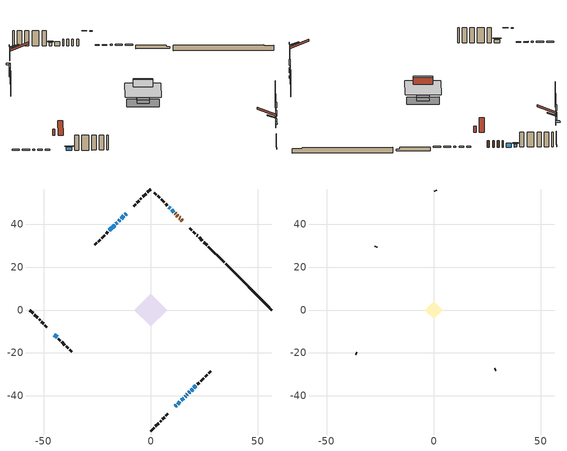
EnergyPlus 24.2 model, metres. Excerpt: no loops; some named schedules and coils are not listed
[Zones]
conditioned space
 floor adiabatic (Floor2 construction): -2.59,0 0,2.59 2.59,0 0,-2.59 z0.78
 floor adiabatic (AdiabaticFloorConstruction): -7.63,0 0,7.63 7.63,0 0,-7.63 z3.22
 floor foundation (Slab1 construction): -5.39,1.51 -1.51,5.39 5.39,-1.51 1.51,-5.39 z-1.01
 floor foundation (Slab2 construction): -2.59,0 0,2.59 2.59,0 0,-2.59 z-0.3
 wall outside (RimJoist1 construction): 0,-56.5 1.54,-54.96 / -56.5,0 -54.96,-1.54 / 0,56.5 -1.54,54.96 / 26.3,30.19 24.77,31.73 z0.78:1.08
 wall outside (RimJoist2 construction): 2.19,-54.3 3.73,-52.77 / -54.3,-2.19 -52.77,-3.73 / -2.19,54.3 -3.73,52.77 / 24.11,32.39 22.57,33.92 z0.78:1.08
 wall outside (RimJoist3 construction): 4.39,-52.11 4.82,-51.68 / -52.11,-4.39 -51.68,-4.82 / -4.39,52.11 -4.82,51.68 / 21.91,34.58 21.48,35.02 z0.78:1.08
 wall outside (RimJoist4 construction): 5.48,-51.02 6.43,-50.07 / -51.02,-5.48 -50.07,-6.43 / -5.48,51.02 -6.43,50.07 / 20.82,35.67 19.87,36.62 z0.78:1.08
 wall outside (RimJoist5 construction): 7.09,-49.41 7.98,-48.51 / -49.41,-7.09 -48.51,-7.98 / -7.09,49.41 -7.98,48.51 / 19.22,37.28 18.32,38.18 z0.78:1.08
 wall outside (AdiabaticWallConstruction 1): 14.76,41.73 14.33,42.16 / 13.68,42.82 13.33,43.16 / 12.68,43.82 12.25,44.25 / 11.59,44.91 11.4,45.1 z0.78:2.81
 wall outside (AdiabaticWallConstruction): -11.54,44.96 -11.93,44.56 / 11.54,-44.96 11.93,-44.56 z0.78:1.7; 10.74,45.76 9.72,46.78 / 16.04,-40.46 16.26,-40.24 / 16.91,-39.58 17.13,-39.37 / 17.79,-38.71 18.22,-38.28 / 20.16,-36.34 21.1,-35.4 z0.78:2; -12.59,43.91 -13.78,42.72 z0.78:1.92; -44.96,-11.54 -43.77,-12.72 / -14.43,42.07 -15.03,41.47 / 9.06,47.43 8.47,48.03 z0.78:1.67; 12.59,-43.91 13.65,-42.85 z0.78:1.87; 14.31,-42.19 15.39,-41.11 / 18.87,-37.62 19.5,-36.99 z0.78:2.13; -15.68,40.82 -16.26,40.24 z0.78:1.6; -16.91,39.58 -19.32,37.18 z0.78:2.15
 wall outside (Wall1 construction): 21.75,-34.74 22.62,-33.88 / -43.12,-13.38 -42.25,-14.24 / -19.98,36.52 -20.84,35.66 / 7.81,48.68 6.95,49.55 z0.78:5.66
 wall outside (Wall2 construction): 23.27,-33.22 24.74,-31.75 / -41.59,-14.9 -40.13,-16.37 / -21.5,35 -22.97,33.53 / 6.29,50.2 4.82,51.67 z0.78:5.66
 wall outside (Wall3 construction): 25.4,-31.1 26.31,-30.19 / -39.47,-17.03 -38.56,-17.94 / -23.62,32.87 -24.53,31.97 / 4.17,52.33 3.26,53.24 z0.78:5.66
 wall outside (Wall4 construction): 26.97,-29.53 27.91,-28.59 / -37.9,-18.59 -36.96,-19.53 / -25.19,31.31 -26.13,30.37 / 2.6,53.9 1.66,54.84 z0.78:5.66
 wall foundation (FoundationWall1 construction): 34.94,21.55,-1.01 34.94,21.55,0.78 54.34,2.16,0.78 54.34,2.16,0.54 56.5,0,0.54 56.5,0,-1.01
 wall foundation (FoundationWall2 construction): 26.96,29.54,-0.3 26.96,29.54,0.77 33.55,22.94,0.77 33.55,22.94,0.23 34.29,22.21,0.23 34.29,22.21,-0.3
 window (WindowConstruction 12): -11.54,44.96 -11.93,44.56 z0.78:1.69
 window (WindowConstruction 5): 10.74,45.76 9.72,46.78 z0.78:2
 window (WindowConstruction 6): -12.59,43.91 -13.78,42.72 z0.78:1.92
 window (WindowConstruction 13): 11.54,-44.96 11.93,-44.56 z0.78:1.69
 window (WindowConstruction 7): -44.96,-11.54 -43.77,-12.72 z0.78:1.67
 window (WindowConstruction 8): -14.43,42.06 -15.02,41.47 z0.78:1.67
 window (WindowConstruction 9): 12.59,-43.91 13.65,-42.85 z0.78:1.87
 window (WindowConstruction 10): 9.06,47.43 8.47,48.03 z0.78:1.67
 window (WindowConstruction): 14.31,-42.19 15.38,-41.11 z0.78:2.13
 window (WindowConstruction 11): -15.68,40.81 -16.26,40.24 z0.78:1.59
 window (WindowConstruction 14): 16.04,-40.45 16.26,-40.24 z0.78:2
 window (WindowConstruction 15): 16.91,-39.58 17.13,-39.37 z0.78:2
 window (WindowConstruction 1): 17.79,-38.71 18.22,-38.28 z0.78:2
 window (WindowConstruction 2): 18.87,-37.62 19.5,-36.99 z0.78:2.13
 window (WindowConstruction 3): -16.91,39.58 -19.32,37.18 z0.78:2.15
 window (WindowConstruction 4): 20.16,-36.34 21.1,-35.4 z0.78:2
 door (Door): 14.76,41.73 14.33,42.16 z0.78:2.81
 door (Door 1): 13.68,42.82 13.33,43.16 z0.78:2.81
 door (Door 2): 12.68,43.82 12.25,44.25 z0.78:2.81
 door (Door 3): 11.59,44.91 11.4,45.1 z0.78:2.81
 ceiling adiabatic (AdiabaticFloorConstruction): 0,-7.63 7.63,0 0,7.63 -7.63,0 z3.22
 roof outside (Roof1 construction): 0,4.2 -4.2,0 0,-4.2 4.2,0 z5.66
 roof outside (Roof2 construction): 9.14,-47.36,5.66 7.25,-45.48,6.54 6.76,-45.97,6.54 8.64,-47.86,5.66; -47.36,-9.14,5.66 -45.48,-7.25,6.54 -45.97,-6.76,6.54 -47.86,-8.64,5.66; -9.14,47.36,5.66 -7.25,45.48,6.54 -6.76,45.97,6.54 -8.64,47.86,5.66; 17.17,39.33,5.66 15.28,37.45,6.54 15.78,36.95,6.54 17.66,38.83,5.66
attic - vented
 floor to conditioned space (Floor1 construction Reversed): -4.18,0 0,4.18 4.18,0 0,-4.18 z5.66
 wall outside (Wall5 construction): 28.56,-27.93 28.91,-27.59 / -36.3,-20.19 -35.96,-20.54 / -26.79,29.71 -27.13,29.36 / 1,55.49 0.66,55.84 z0.78:5.66
 roof outside (Roof3 construction): 10.88,-45.61,5.66 6.86,-41.59,8.03 5.77,-42.68,8.03 9.79,-46.7,5.66; -45.61,-10.88,5.66 -41.59,-6.86,8.03 -42.68,-5.77,8.03 -46.7,-9.79,5.66; -10.88,45.61,5.66 -6.86,41.59,8.03 -5.77,42.68,8.03 -9.79,46.7,5.66; 15.42,41.08,5.66 11.4,37.06,8.03 12.49,35.97,8.03 16.51,39.99,5.66
shading: -12.14,44.35 -11.33,45.17 -12.19,46.03 -13.01,45.21 z1.99; -13.99,42.51 -12.38,44.12 -12.59,44.33 -14.2,42.72 z2.22; 12.36,-44.13 11.11,-45.39 11.32,-45.6 12.58,-44.34 z2.3; -43.45,-13.05 -45.28,-11.21 -45.49,-11.42 -43.66,-13.26 z2.13; -15.35,41.15 -14.11,42.39 -14.32,42.6 -15.56,41.36 z2.13; 13.98,-42.52 12.26,-44.23 12.48,-44.44 14.19,-42.73 z2.33; 8.14,48.35 9.39,47.11 9.6,47.32 8.36,48.56 z2.13; 16.46,-40.04 13.23,-43.26 13.44,-43.48 16.67,-40.25 z3.65; -16.58,39.91 -15.36,41.14 -15.57,41.35 -16.79,40.12 z2.05; 20.58,-35.92 17.8,-38.7 18.01,-38.91 20.79,-36.13 z3.65; -19.64,36.85 -16.59,39.91 -16.8,40.12 -19.86,37.06 z2.61; 21.31,-35.19 19.95,-36.55 20.16,-36.76 21.52,-35.4 z2.3
[Building]
Building 1: Terrain=Suburbs
[Site:Location]
Greenwood AP_NS: Latitude {deg}=44.98; Longitude {deg}=-64.92; Time Zone {hr}=-4; Elevation {m}=28; Keep Site Location Information=Yes
[Site:GroundTemperature:Shallow]
3.62696, 1.72046, 1.56778, 2.47251, 6.10451, 9.71958, 12.8537, 14.839, 15.0077, 13.3929, 10.3388, 6.83459
[Site:WaterMainsTemperature]
Calculation Method=Schedule; Temperature Schedule=mains temperature schedule
[Material] Roughness=Rough; Thermal Absorptance=0.9
Name | Thickness {m} | Conductivity {W/m-K} | Density {kg/m3} | Specific Heat {J/kg-K} | Solar Absorptance | Visible Absorptance
asphalt or fiberglass shingles | 0.00635 | 0.162714 | 1121.4 | 1465.45 | 0.4 | 0.4
ceiling loosefill ins | 0.0846667 | 0.0480833 | 16.02 | 1046.75 | 0.7 | 0.7
ceiling stud and cavity | 0.1397 | 0.110344 | 65.682 | 1177.47 | 0.7 | 0.7
concrete 4.0 in. | 0.1016 | 1.803125 | 2242.8 | 837.4 | 0.7 | 0.7
concrete 8.0 in. | 0.2032 | 1.803125 | 2242.8 | 837.4 | 0.7 | 0.7
door material | 0.04445 | 0.053851 | 512.64 | 1214.23 | 0.7 | 0.7
door material 1 | 0.04445 | 0.188738 | 512.64 | 1214.23 | 0.7 | 0.7
door material 2 | 0.04445 | 0.0451087 | 512.64 | 1214.23 | 0.7 | 0.7
door material 3 | 0.04445 | 0.20624 | 512.64 | 1214.23 | 0.7 | 0.7
exterior vertical ins | 0.00139922 | 0.029427 | 32.04 | 1214.23 | 0.7 | 0.7
floor covering | 0.0127 | 0.0433444 | 54.468 | 1339.84 | 0.6 | 0.6
floor rigid ins; rim joist rigid ins; roof rigid ins; wall rigid ins | 0.051816 | 0.029427 | 32.04 | 1214.23 | 0.7 | 0.7
floor rigid ins 1; wall rigid ins 1 | 0.512978 | 0.029427 | 32.04 | 1214.23 | 0.7 | 0.7
floor stud and cavity | 0.1397 | 0.199895 | 92.3553 | 1139.71 | 0.7 | 0.7
floor stud and cavity 1 | 0.1397 | 1.75129 | 37.0049 | 1207.88 | 0.7 | 0.7
furniture material conditioned space 1 | 0.1524 | 0.115458 | 640.8 | 1214.23 | 0.6 | 0.6
gypsum board | 0.0127 | 0.160291 | 801 | 837.4 | 0.6 | 0.6
gypsum board 1 | 0.0127 | 0.160291 | 801 | 837.4 | 0.7 | 0.7
osb sheathing 0.5 in. | 0.0127 | 0.115458 | 512.64 | 1214.23 | 0.7 | 0.7
osb sheathing 0.75 in. | 0.01905 | 0.115458 | 512.64 | 1214.23 | 0.7 | 0.7
osb sheathing 2.0 in. | 0.0508 | 0.115458 | 512.64 | 1214.23 | 0.7 | 0.7
rim joist rigid ins 1 | 0.103632 | 0.029427 | 32.04 | 1214.23 | 0.7 | 0.7
rim joist stud and cavity | 0.0508 | 0.0934928 | 125.044 | 1163.47 | 0.6 | 0.6
rim joist stud and cavity 1 | 0.0508 | 0.0760051 | 125.044 | 1163.47 | 0.6 | 0.6
rim joist stud and cavity 2 | 0.0508 | 0.0308695 | 125.044 | 1163.47 | 0.6 | 0.6
rim joist stud and cavity 3 | 0.0508 | 0.286837 | 125.044 | 1163.47 | 0.6 | 0.6
rim joist stud and cavity 4 | 0.0508 | 0.289717 | 125.044 | 1163.47 | 0.6 | 0.6
roof stud and cavity | 0.2032 | 0.280821 | 78.34581 | 1123.46 | 0.7 | 0.7
roof stud and cavity 1 | 0.2032 | 0.181223 | 78.34581 | 1123.46 | 0.7 | 0.7
wall stud and cavity | 0.1397 | 0.0738717 | 139.0536 | 1170.24 | 0.7 | 0.7
wall stud and cavity 1 | 0.1397 | 0.0742868 | 139.0536 | 1170.24 | 0.7 | 0.7
wall stud and cavity 2 | 0.1397 | 0.49901 | 139.0536 | 1170.24 | 0.7 | 0.7
wall stud and cavity 3 | 0.1397 | 0.346467 | 139.0536 | 1170.24 | 0.7 | 0.7
wall stud and cavity 4 | 0.0889 | 6.1454 | 50.32683 | 1063.81 | 0.6 | 0.6
wall stud and cavity 5 | 0.0889 | 0.380278 | 52.3479 | 1209.89 | 0.7 | 0.7
wall stud and cavity 6 | 0.0889 | 0.391764 | 83.0341 | 1211.67 | 0.7 | 0.7
wood siding | 0.0254 | 0.102417 | 544.68 | 1172.36 | 0.4 | 0.4
wood siding 1 | 0.00254 | 0.102417 | 544.68 | 1172.36 | 0.4 | 0.4
wood siding 2; wood siding 3; wood siding 4 | 0.0254 | 0.102417 | 544.68 | 1172.36 | 0.7 | 0.7
[WindowMaterial:SimpleGlazingSystem]
Name | U-Factor {W/m2-K} | Solar Heat Gain Coefficient
WindowMaterial | 2.99855 | 0.53
WindowMaterial 1 | 3.03376 | 0.49
WindowMaterial 10 | 3.04227 | 0.45
WindowMaterial 11 | 2.986628 | 0.6
WindowMaterial 12 | 5.0943 | 0.64
WindowMaterial 13 | 5.20275 | 0.65
WindowMaterial 2 | 2.989467 | 0.55
WindowMaterial 3 | 2.90089 | 0.68
WindowMaterial 4 | 3.01388 | 0.51
WindowMaterial 5 | 3.01104 | 0.52
WindowMaterial 6 | 3.00537 | 0.53
WindowMaterial 7 | 5.135751 | 0.58
WindowMaterial 8 | 4.40499 | 0.64
WindowMaterial 9 | 5.2794 | 0.57
[Construction]
AdiabaticFloorConstruction: floor stud and cavity 1, floor rigid ins 1, osb sheathing 0.75 in., floor covering
AdiabaticWallConstruction: wood siding 3, wall rigid ins 1, wall stud and cavity 5, gypsum board
AdiabaticWallConstruction 1: wood siding 4, wall rigid ins 1, wall stud and cavity 5, gypsum board
Door: door material
Door 1: door material 1
Door 2: door material 2
Door 3: door material 3
Floor1 construction Reversed: gypsum board, ceiling stud and cavity, ceiling loosefill ins
Floor2 construction: floor stud and cavity, floor rigid ins, osb sheathing 0.75 in., floor covering
FoundationWall1 construction: concrete 8.0 in.
FoundationWall2 construction: concrete 8.0 in., gypsum board 1
furniture construction conditioned space 1: furniture material conditioned space 1
PartitionWallConstruction: gypsum board, wall stud and cavity 6, gypsum board
RimJoist1 construction: wood siding 2, osb sheathing 2.0 in., rim joist stud and cavity
RimJoist2 construction: wood siding 2, rim joist rigid ins, osb sheathing 2.0 in., rim joist stud and cavity 1
RimJoist3 construction: wood siding 2, osb sheathing 2.0 in., rim joist stud and cavity 2
RimJoist4 construction: wood siding 2, rim joist rigid ins 1, osb sheathing 2.0 in., rim joist stud and cavity 3
RimJoist5 construction: wood siding 2, rim joist rigid ins 1, osb sheathing 2.0 in., rim joist stud and cavity 4
Roof1 construction: asphalt or fiberglass shingles, roof rigid ins, osb sheathing 0.75 in., roof stud and cavity, gypsum board
Roof2 construction: asphalt or fiberglass shingles, osb sheathing 0.75 in., roof stud and cavity 1, gypsum board
Roof3 construction: asphalt or fiberglass shingles
Slab1 construction; Slab2 construction: concrete 4.0 in.
Wall1 construction: wood siding, osb sheathing 0.5 in., wall stud and cavity, gypsum board
Wall2 construction: wood siding, osb sheathing 0.5 in., wall stud and cavity 1, gypsum board
Wall3 construction: wood siding, wall rigid ins, osb sheathing 0.5 in., wall stud and cavity 2, gypsum board
Wall4 construction: wood siding, wall rigid ins, osb sheathing 0.5 in., wall stud and cavity 3, gypsum board
Wall5 construction: wood siding 1, wall stud and cavity 4
WindowConstruction: WindowMaterial
WindowConstruction 1: WindowMaterial 1
WindowConstruction 10; WindowConstruction 7; WindowConstruction 8: WindowMaterial 7
WindowConstruction 11: WindowMaterial 9
WindowConstruction 12: WindowMaterial 10
WindowConstruction 13: WindowMaterial 11
WindowConstruction 14: WindowMaterial 12
WindowConstruction 15: WindowMaterial 13
WindowConstruction 2: WindowMaterial 2
WindowConstruction 3: WindowMaterial 3
WindowConstruction 4: WindowMaterial 4
WindowConstruction 5: WindowMaterial 5
WindowConstruction 6: WindowMaterial 6
WindowConstruction 9: WindowMaterial 8
[Zone] Multiplier=1; Part of Total Floor Area=Yes
Name | Volume {m3}
attic - vented | 13.2846
conditioned space | 378.4
[Space]
Name | Zone | Volume {m3}
attic - vented 1 | attic - vented | 13.2846
conditioned space 1 | conditioned space | 378.4
[ZoneInfiltration:EffectiveLeakageArea]
infil attic - vented 1: Zone or Space=attic - vented 1; Schedule=Always On Discrete; Effective Air Leakage Area {cm2}=1449.1; Stack Coefficient=0.00050386; Wind Coefficient=1.51661e-05
[ZoneMixing]
whole house fan mix: Zone or Space=attic - vented; Schedule=Always On Continuous; Design Flow Rate Calculation Method=Flow/Zone; Design Flow Rate {m3/s}=0; Source Zone or Space=conditioned space
[SurfaceProperty:ExposedFoundationPerimeter] Exposed Perimeter Calculation Method=TotalExposedPerimeter
Name | Total Exposed Perimeter {m}
Slab1 | 30.48
Slab2 | 10.363
[InternalMass] Zone or ZoneList=conditioned space; Space or SpaceList=conditioned space 1
Name | Construction | Surface Area {m2}
furniture mass conditioned space 1 | furniture construction conditioned space 1 | 78.7082
partition wall mass | PartitionWallConstruction | 183.39
[Lights]
interior lighting: Zone or ZoneList or Space or SpaceList=conditioned space 1; Schedule=interior lighting schedule; Design Level Calculation Method=LightingLevel; Lighting Level {W}=343.2; Return Air Fraction=0; Fraction Radiant=0.6; Fraction Visible=0.2; Fraction Replaceable=1
[People]
occupants: Zone or ZoneList or Space or SpaceList=conditioned space 1; Number of People Schedule=occupants schedule; Number of People Calculation Method=People; Number of People=3; Fraction Radiant=0.314171; Sensible Heat Fraction=0.56303; Activity Level Schedule=occupants activity schedule; Carbon Dioxide Generation Rate {m3/s-W}=0; Enable ASHRAE 55 Comfort Warnings=No; Mean Radiant Temperature Calculation Type=EnclosureAveraged
[ElectricEquipment] Zone or ZoneList or Space or SpaceList=conditioned space 1; Design Level Calculation Method=EquipmentLevel
Name | Schedule | Design Level {W} | Fraction Latent | Fraction Radiant | Fraction Lost
clothes dryer | clothes dryer schedule | 140.772 | 0.015 | 0.081 | 0.85
clothes washer | clothes washer schedule | 32.1985 | 0.03 | 0.162 | 0.7
cooking range | cooking range schedule | 215.147 | 0.08 | 0.432 | 0.2
dishwasher | dishwasher schedule | 66.8632 | 0.3 | 0.18 | 0.4
fridge | fridge schedule | 72.9452 | 0 | 0.6 | 0
mech vent bath fan 0 | mech vent bath fan 0 schedule | 50.2 | 0 | 0 | 1
mech vent house fan | mech vent house fan schedule | 0 | 0 | 0 | 1
mech vent house fan cfis | mech vent house fan cfis schedule | 0 | 0 | 0 | 0
misc plug loads | misc plug loads schedule | 494.7 | 0.045 | 0.513 | 0.1
whole house fan | Always On Discrete | 0 | 0 | 0 | 1
[OtherEquipment] Zone or ZoneList or Space or SpaceList=conditioned space 1; Design Level Calculation Method=EquipmentLevel
Name | Fuel Type | Schedule | Design Level {W} | Fraction Latent | Fraction Radiant | Fraction Lost
clothes dryer 1 | Electricity | clothes dryer schedule | 0 | 0.015 | 0.081 | 0.85
cooking range 1 | Electricity | cooking range schedule | 0 | 0.08 | 0.432 | 0.2
general water use latent | None | general water use schedule | 62.594 | 1 | 0 | 0
general water use sensible | None | general water use schedule | -61.6891 | 0 | 0.6 | 0
mech vent house fan latent load | None | Always On Discrete | 0 | 1 | 0 | 0
mech vent house fan sensible load | None | Always On Discrete | 0 | 0 | 0 | 0
water heater energy adjustment1 | Electricity | Always On Discrete | 0.01 | 0 | 0 | 1
[ZoneInfiltration:DesignFlowRate] Zone or ZoneList or Space or SpaceList=conditioned space 1; Schedule=Always On Discrete; Design Flow Rate Calculation Method=Flow/Zone; Design Flow Rate {m3/s}=0
infil flow; natural vent flow; whole house fan flow
[ZoneControl:Thermostat]
conditioned space Thermostat: Zone or ZoneList=conditioned space; Control Type Schedule=conditioned space Thermostat Schedule; Control 1=conditioned space temperature setpoint; Temperature Difference Between Cutout And Setpoint {deltaC}=0
[ThermostatSetpoint:DualSetpoint]
conditioned space temperature setpoint: Heating Setpoint Temperature Schedule=heating setpoint; Cooling Setpoint Temperature Schedule=cooling setpoint
[AirLoopHVAC:UnitarySystem]
unit heater unitary system: Control Type=Load; Controlling Zone or Thermostat Location=conditioned space; Dehumidification Control Type=None; Availability Schedule=Always On Discrete; Supply Fan=unit heater supply fan; Fan Placement=BlowThrough; Supply Air Fan Operating Mode Schedule=unit heater auto fan schedule; Heating Coil=unit heater htg coil; DX Heating Coil Sizing Ratio=1; Use DOAS DX Cooling Coil=No; Minimum Supply Air Temperature {C}=2; Latent Load Control=SensibleOnlyLoadControl; Cooling Supply Air Flow Rate Method=None; Heating Supply Air Flow Rate Method=SupplyAirFlowRate; Heating Supply Air Flow Rate {m3/s}=0.00141584; No Load Supply Air Flow Rate Method=SupplyAirFlowRate; No Load Supply Air Flow Rate {m3/s}=0; No Load Supply Air Flow Rate Control Set To Low Speed=Yes; Maximum Supply Air Temperature {C}=48.8889; Maximum Outdoor Dry-Bulb Temperature for Supplemental Heater Operation {C}=21; Ancillary On-Cycle Electric Power {W}=0; Ancillary Off-Cycle Electric Power {W}=0
[Zone equipment]
conditioned space: electric baseboard, unit heater unitary system
[Foundation:Kiva] Initial Indoor Air Temperature {C}=18; Wall Depth Below Slab {m}=0.2032
Name | Wall Height Above Grade {m} | Custom Block Material Name 1 | Custom Block Depth 1 {m} | Custom Block X Position 1 {m} | Custom Block Z Position 1 {m}
Foundation Kiva 1 | 0.780014
Foundation Kiva 2 | 0.769986 | exterior vertical ins | 1.07 | 0.2159 | 0
[Foundation:Kiva:Settings]
Soil Conductivity {W/m-K}=0.849921; Soil Density {kg/m3}=1842.3; Soil Specific Heat {J/kg-K}=418.7; Ground Solar Absorptivity=0.9; Ground Thermal Absorptivity=0.9; Ground Surface Roughness {m}=0.03; Far-Field Width {m}=40; Deep-Ground Boundary Condition=ZeroFlux; Deep-Ground Depth {m}=40; Minimum Cell Dimension {m}=0.2; Maximum Cell Growth Coefficient=3; Simulation Timestep=Timestep
[Exterior:Lights]
exterior lighting: Schedule=exterior lighting schedule; Design Level {W}=75.6
[EnergyManagementSystem:Sensor] Output:Variable or Output:Meter Index Key=conditioned space
Name | Output:Variable or Output:Meter
conditioned_space_clg_unmet_s | Zone Cooling Setpoint Not Met Time
conditioned_space_htg_unmet_s | Zone Heating Setpoint Not Met Time
fridge_tin_s; tin_s; tin_s_1 | Zone Mean Air Temperature
tout_s | Zone Outdoor Air Drybulb Temperature
win_s | Zone Air Humidity Ratio
[Schedule:Constant]
Name | Hourly Value
Always On Continuous; mech vent house fan schedule; mech vent house fan cfis schedule; Always On Discrete | 1
occupants activity schedule | 117.228
fridge schedule; unit heater auto fan schedule | 0
[Schedule:Week:Daily]
interior lighting schedule Week Rule - Jan1-Jan27: interior lighting schedule day, interior lighting schedule day, interior lighting schedule day, interior lighting schedule day, interior lighting schedule day, interior lighting schedule day, interior lighting schedule day, interior lighting schedule default day, interior lighting schedule default day, interior lighting schedule default day, interior lighting schedule default day, interior lighting schedule default day
interior lighting schedule Week Rule - Jan28-Feb3: interior lighting schedule day, interior lighting schedule day, interior lighting schedule day, interior lighting schedule day, interior lighting schedule day 1, interior lighting schedule day 1, interior lighting schedule day 1, interior lighting schedule default day, interior lighting schedule default day, interior lighting schedule default day, interior lighting schedule default day, interior lighting schedule default day
interior lighting schedule Week Rule - Feb4-Feb24: interior lighting schedule day 1, interior lighting schedule day 1, interior lighting schedule day 1, interior lighting schedule day 1, interior lighting schedule day 1, interior lighting schedule day 1, interior lighting schedule day 1, interior lighting schedule default day, interior lighting schedule default day, interior lighting schedule default day, interior lighting schedule default day, interior lighting schedule default day
interior lighting schedule Week Rule - Feb25-Mar3: interior lighting schedule day 1, interior lighting schedule day 1, interior lighting schedule day 1, interior lighting schedule day 1, interior lighting schedule day 2, interior lighting schedule day 2, interior lighting schedule day 2, interior lighting schedule default day, interior lighting schedule default day, interior lighting schedule default day, interior lighting schedule default day, interior lighting schedule default day
interior lighting schedule Week Rule - Mar4-Mar31: interior lighting schedule day 2, interior lighting schedule day 2, interior lighting schedule day 2, interior lighting schedule day 2, interior lighting schedule day 2, interior lighting schedule day 2, interior lighting schedule day 2, interior lighting schedule default day, interior lighting schedule default day, interior lighting schedule default day, interior lighting schedule default day, interior lighting schedule default day
interior lighting schedule Week Rule - Apr1-Apr28: interior lighting schedule day 3, interior lighting schedule day 3, interior lighting schedule day 3, interior lighting schedule day 3, interior lighting schedule day 3, interior lighting schedule day 3, interior lighting schedule day 3, interior lighting schedule default day, interior lighting schedule default day, interior lighting schedule default day, interior lighting schedule default day, interior lighting schedule default day
interior lighting schedule Week Rule - Apr29-May5: interior lighting schedule day 3, interior lighting schedule day 3, interior lighting schedule day 4, interior lighting schedule day 4, interior lighting schedule day 4, interior lighting schedule day 4, interior lighting schedule day 4, interior lighting schedule default day, interior lighting schedule default day, interior lighting schedule default day, interior lighting schedule default day, interior lighting schedule default day
interior lighting schedule Week Rule - May6-May26: interior lighting schedule day 4, interior lighting schedule day 4, interior lighting schedule day 4, interior lighting schedule day 4, interior lighting schedule day 4, interior lighting schedule day 4, interior lighting schedule day 4, interior lighting schedule default day, interior lighting schedule default day, interior lighting schedule default day, interior lighting schedule default day, interior lighting schedule default day
interior lighting schedule Week Rule - May27-Jun2: interior lighting schedule day 4, interior lighting schedule day 4, interior lighting schedule day 4, interior lighting schedule day 4, interior lighting schedule day 4, interior lighting schedule day 5, interior lighting schedule day 5, interior lighting schedule default day, interior lighting schedule default day, interior lighting schedule default day, interior lighting schedule default day, interior lighting schedule default day
interior lighting schedule Week Rule - Jun3-Jun30: interior lighting schedule day 5, interior lighting schedule day 5, interior lighting schedule day 5, interior lighting schedule day 5, interior lighting schedule day 5, interior lighting schedule day 5, interior lighting schedule day 5, interior lighting schedule default day, interior lighting schedule default day, interior lighting schedule default day, interior lighting schedule default day, interior lighting schedule default day
interior lighting schedule Week Rule - Jul1-Jul28: interior lighting schedule day 6, interior lighting schedule day 6, interior lighting schedule day 6, interior lighting schedule day 6, interior lighting schedule day 6, interior lighting schedule day 6, interior lighting schedule day 6, interior lighting schedule default day, interior lighting schedule default day, interior lighting schedule default day, interior lighting schedule default day, interior lighting schedule default day
interior lighting schedule Week Rule - Jul29-Aug4: interior lighting schedule day 6, interior lighting schedule day 6, interior lighting schedule day 6, interior lighting schedule day 7, interior lighting schedule day 7, interior lighting schedule day 7, interior lighting schedule day 7, interior lighting schedule default day, interior lighting schedule default day, interior lighting schedule default day, interior lighting schedule default day, interior lighting schedule default day
interior lighting schedule Week Rule - Aug5-Aug25: interior lighting schedule day 7, interior lighting schedule day 7, interior lighting schedule day 7, interior lighting schedule day 7, interior lighting schedule day 7, interior lighting schedule day 7, interior lighting schedule day 7, interior lighting schedule default day, interior lighting schedule default day, interior lighting schedule default day, interior lighting schedule default day, interior lighting schedule default day
interior lighting schedule Week Rule - Aug26-Sep1: interior lighting schedule day 7, interior lighting schedule day 7, interior lighting schedule day 7, interior lighting schedule day 7, interior lighting schedule day 7, interior lighting schedule day 7, interior lighting schedule day 8, interior lighting schedule default day, interior lighting schedule default day, interior lighting schedule default day, interior lighting schedule default day, interior lighting schedule default day
interior lighting schedule Week Rule - Sep2-Sep29: interior lighting schedule day 8, interior lighting schedule day 8, interior lighting schedule day 8, interior lighting schedule day 8, interior lighting schedule day 8, interior lighting schedule day 8, interior lighting schedule day 8, interior lighting schedule default day, interior lighting schedule default day, interior lighting schedule default day, interior lighting schedule default day, interior lighting schedule default day
interior lighting schedule Week Rule - Sep30-Oct6: interior lighting schedule day 8, interior lighting schedule day 9, interior lighting schedule day 9, interior lighting schedule day 9, interior lighting schedule day 9, interior lighting schedule day 9, interior lighting schedule day 9, interior lighting schedule default day, interior lighting schedule default day, interior lighting schedule default day, interior lighting schedule default day, interior lighting schedule default day
interior lighting schedule Week Rule - Oct7-Oct27: interior lighting schedule day 9, interior lighting schedule day 9, interior lighting schedule day 9, interior lighting schedule day 9, interior lighting schedule day 9, interior lighting schedule day 9, interior lighting schedule day 9, interior lighting schedule default day, interior lighting schedule default day, interior lighting schedule default day, interior lighting schedule default day, interior lighting schedule default day
interior lighting schedule Week Rule - Oct28-Nov3: interior lighting schedule day 9, interior lighting schedule day 9, interior lighting schedule day 9, interior lighting schedule day 9, interior lighting schedule day 10, interior lighting schedule day 10, interior lighting schedule day 10, interior lighting schedule default day, interior lighting schedule default day, interior lighting schedule default day, interior lighting schedule default day, interior lighting schedule default day
interior lighting schedule Week Rule - Nov4-Nov24: interior lighting schedule day 10, interior lighting schedule day 10, interior lighting schedule day 10, interior lighting schedule day 10, interior lighting schedule day 10, interior lighting schedule day 10, interior lighting schedule day 10, interior lighting schedule default day, interior lighting schedule default day, interior lighting schedule default day, interior lighting schedule default day, interior lighting schedule default day
interior lighting schedule Week Rule - Nov25-Dec1: interior lighting schedule day 10, interior lighting schedule day 10, interior lighting schedule day 10, interior lighting schedule day 10, interior lighting schedule day 10, interior lighting schedule day 10, interior lighting schedule day 11, interior lighting schedule default day, interior lighting schedule default day, interior lighting schedule default day, interior lighting schedule default day, interior lighting schedule default day
interior lighting schedule Week Rule - Dec2-Dec31: interior lighting schedule day 11, interior lighting schedule day 11, interior lighting schedule day 11, interior lighting schedule day 11, interior lighting schedule day 11, interior lighting schedule day 11, interior lighting schedule day 11, interior lighting schedule default day, interior lighting schedule default day, interior lighting schedule default day, interior lighting schedule default day, interior lighting schedule default day
occupants schedule Week Rule - Jan1-Dec31: occupants schedule day, occupants schedule day, occupants schedule day, occupants schedule day, occupants schedule day, occupants schedule day, occupants schedule day, occupants schedule default day, occupants schedule default day, occupants schedule default day, occupants schedule default day, occupants schedule default day
clothes dryer schedule Week Rule - Jan1-Dec31: clothes dryer schedule day, clothes dryer schedule day, clothes dryer schedule day, clothes dryer schedule day, clothes dryer schedule day, clothes dryer schedule day, clothes dryer schedule day, clothes dryer schedule default day, clothes dryer schedule default day, clothes dryer schedule default day, clothes dryer schedule default day, clothes dryer schedule default day
clothes washer schedule Week Rule - Jan1-Dec31: clothes washer schedule day, clothes washer schedule day, clothes washer schedule day, clothes washer schedule day, clothes washer schedule day, clothes washer schedule day, clothes washer schedule day, clothes washer schedule default day, clothes washer schedule default day, clothes washer schedule default day, clothes washer schedule default day, clothes washer schedule default day
cooking range schedule Week Rule - Jan1-Dec31: cooking range schedule day, cooking range schedule day, cooking range schedule day, cooking range schedule day, cooking range schedule day, cooking range schedule day, cooking range schedule day, cooking range schedule default day, cooking range schedule default day, cooking range schedule default day, cooking range schedule default day, cooking range schedule default day
dishwasher schedule Week Rule - Jan1-Dec31: dishwasher schedule day, dishwasher schedule day, dishwasher schedule day, dishwasher schedule day, dishwasher schedule day, dishwasher schedule day, dishwasher schedule day, dishwasher schedule default day, dishwasher schedule default day, dishwasher schedule default day, dishwasher schedule default day, dishwasher schedule default day
mech vent bath fan 0 schedule Week Rule - Jan1-Dec31: mech vent bath fan 0 schedule day, mech vent bath fan 0 schedule day, mech vent bath fan 0 schedule day, mech vent bath fan 0 schedule day, mech vent bath fan 0 schedule day, mech vent bath fan 0 schedule day, mech vent bath fan 0 schedule day, mech vent bath fan 0 schedule default day, mech vent bath fan 0 schedule default day, mech vent bath fan 0 schedule default day, mech vent bath fan 0 schedule default day, mech vent bath fan 0 schedule default day
misc plug loads schedule Week Rule - Jan1-Dec31: misc plug loads schedule day, misc plug loads schedule day, misc plug loads schedule day, misc plug loads schedule day, misc plug loads schedule day, misc plug loads schedule day, misc plug loads schedule day, misc plug loads schedule default day, misc plug loads schedule default day, misc plug loads schedule default day, misc plug loads schedule default day, misc plug loads schedule default day
general water use schedule Week Rule - Jan1-Dec31: general water use schedule day, general water use schedule day, general water use schedule day, general water use schedule day, general water use schedule day, general water use schedule day, general water use schedule day, general water use schedule default day, general water use schedule default day, general water use schedule default day, general water use schedule default day, general water use schedule default day
[Schedule:Year]
interior lighting schedule: interior lighting schedule Week Rule - Jan1-Jan27, 1, 1, 1, 27, interior lighting schedule Week Rule - Jan28-Feb3, 1, 28, 2, 3, interior lighting schedule Week Rule - Feb4-Feb24, 2, 4, 2, 24, interior lighting schedule Week Rule - Feb25-Mar3, 2, 25, 3, 3, interior lighting schedule Week Rule - Mar4-Mar31, 3, 4, 3, 31, interior lighting schedule Week Rule - Apr1-Apr28, 4, 1, 4, 28, interior lighting schedule Week Rule - Apr29-May5, 4, 29, 5, 5, interior lighting schedule Week Rule - May6-May26, 5, 6, 5, 26, interior lighting schedule Week Rule - May27-Jun2, 5, 27, 6, 2, interior lighting schedule Week Rule - Jun3-Jun30, 6, 3, 6, 30, interior lighting schedule Week Rule - Jul1-Jul28, 7, 1, 7, 28, interior lighting schedule Week Rule - Jul29-Aug4, 7, 29, 8, 4, interior lighting schedule Week Rule - Aug5-Aug25, 8, 5, 8, 25, interior lighting schedule Week Rule - Aug26-Sep1, 8, 26, 9, 1, interior lighting schedule Week Rule - Sep2-Sep29, 9, 2, 9, 29, interior lighting schedule Week Rule - Sep30-Oct6, 9, 30, 10, 6, interior lighting schedule Week Rule - Oct7-Oct27, 10, 7, 10, 27, interior lighting schedule Week Rule - Oct28-Nov3, 10, 28, 11, 3, interior lighting schedule Week Rule - Nov4-Nov24, 11, 4, 11, 24, interior lighting schedule Week Rule - Nov25-Dec1, 11, 25, 12, 1, interior lighting schedule Week Rule - Dec2-Dec31, 12, 2, 12, 31
occupants schedule: occupants schedule Week Rule - Jan1-Dec31, 1, 1, 12, 31
clothes dryer schedule: clothes dryer schedule Week Rule - Jan1-Dec31, 1, 1, 12, 31
clothes washer schedule: clothes washer schedule Week Rule - Jan1-Dec31, 1, 1, 12, 31
cooking range schedule: cooking range schedule Week Rule - Jan1-Dec31, 1, 1, 12, 31
dishwasher schedule: dishwasher schedule Week Rule - Jan1-Dec31, 1, 1, 12, 31
mech vent bath fan 0 schedule: mech vent bath fan 0 schedule Week Rule - Jan1-Dec31, 1, 1, 12, 31
misc plug loads schedule: misc plug loads schedule Week Rule - Jan1-Dec31, 1, 1, 12, 31
general water use schedule: general water use schedule Week Rule - Jan1-Dec31, 1, 1, 12, 31
exterior lighting schedule: exterior lighting schedule Week Rule - Jan1-Jan27, 1, 1, 1, 27, exterior lighting schedule Week Rule - Jan28-Feb3, 1, 28, 2, 3, exterior lighting schedule Week Rule - Feb4-Feb24, 2, 4, 2, 24, exterior lighting schedule Week Rule - Feb25-Mar3, 2, 25, 3, 3, exterior lighting schedule Week Rule - Mar4-Mar31, 3, 4, 3, 31, exterior lighting schedule Week Rule - Apr1-Apr28, 4, 1, 4, 28, exterior lighting schedule Week Rule - Apr29-May5, 4, 29, 5, 5, exterior lighting schedule Week Rule - May6-May26, 5, 6, 5, 26, exterior lighting schedule Week Rule - May27-Jun2, 5, 27, 6, 2, exterior lighting schedule Week Rule - Jun3-Jun30, 6, 3, 6, 30, exterior lighting schedule Week Rule - Jul1-Jul28, 7, 1, 7, 28, exterior lighting schedule Week Rule - Jul29-Aug4, 7, 29, 8, 4, exterior lighting schedule Week Rule - Aug5-Aug25, 8, 5, 8, 25, exterior lighting schedule Week Rule - Aug26-Sep1, 8, 26, 9, 1, exterior lighting schedule Week Rule - Sep2-Sep29, 9, 2, 9, 29, exterior lighting schedule Week Rule - Sep30-Oct6, 9, 30, 10, 6, exterior lighting schedule Week Rule - Oct7-Oct27, 10, 7, 10, 27, exterior lighting schedule Week Rule - Oct28-Nov3, 10, 28, 11, 3, exterior lighting schedule Week Rule - Nov4-Nov24, 11, 4, 11, 24, exterior lighting schedule Week Rule - Nov25-Dec1, 11, 25, 12, 1, exterior lighting schedule Week Rule - Dec2-Dec31, 12, 2, 12, 31
[Schedule:Compact]
conditioned space Thermostat Schedule: Through: 12/31, For: AllDays, Until: 24:00, 4
mains temperature schedule: Through: 01/01, For: AllDays, Until: 24:00, 7.74778, Through: 01/02, For: AllDays, Until: 24:00, 7.68278, Through: 01/03, For: AllDays, Until: 24:00, 7.61944, Through: 01/04, For: AllDays, Until: 24:00, 7.55667, Through: 01/05, For: AllDays, Until: 24:00, 7.495, Through: 01/06, For: AllDays, Until: 24:00, 7.435, Through: 01/07, For: AllDays, Until: 24:00, 7.37556, Through: 01/08, For: AllDays, Until: 24:00, 7.31778, Through: 01/09, For: AllDays, Until: 24:00, 7.26111, Through: 01/10, For: AllDays, Until: 24:00, 7.20556, Through: 01/11, For: AllDays, Until: 24:00, 7.15111, Through: 01/12, For: AllDays, Until: 24:00, 7.09833, Through: 01/13, For: AllDays, Until: 24:00, 7.04667, Through: 01/14, For: AllDays, Until: 24:00, 6.99667, Through: 01/15, For: AllDays, Until: 24:00, 6.94722, Through: 01/16, For: AllDays, Until: 24:00, 6.9, Through: 01/17, For: AllDays, Until: 24:00, 6.85333, Through: 01/18, For: AllDays, Until: 24:00, 6.80833, Through: 01/19, For: AllDays, Until: 24:00, 6.765, Through: 01/20, For: AllDays, Until: 24:00, 6.72278, Through: 01/21, For: AllDays, Until: 24:00, 6.68167, Through: 01/22, For: AllDays, Until: 24:00, 6.64278, Through: 01/23, For: AllDays, Until: 24:00, 6.60444, Through: 01/24, For: AllDays, Until: 24:00, 6.56778, Through: 01/25, For: AllDays, Until: 24:00, 6.53278, Through: 01/26, For: AllDays, Until: 24:00, 6.49944, Through: 01/27, For: AllDays, Until: 24:00, 6.46722, Through: 01/28, For: AllDays, Until: 24:00, 6.43667, Through: 01/29, For: AllDays, Until: 24:00, 6.40722, Through: 01/30, For: AllDays, Until: 24:00, 6.37944, Through: 01/31, For: AllDays, Until: 24:00, 6.35333, Through: 02/01, For: AllDays, Until: 24:00, 6.32889, Through: 02/02, For: AllDays, Until: 24:00, 6.30556, Through: 02/03, For: AllDays, Until: 24:00, 6.28389, Through: 02/04, For: AllDays, Until: 24:00, 6.26389, Through: 02/05, For: AllDays, Until: 24:00, 6.24556, Through: 02/06, For: AllDays, Until: 24:00, 6.22833, Through: 02/07, For: AllDays, Until: 24:00, 6.21278, Through: 02/08, For: AllDays, Until: 24:00, 6.19889, Through: 02/09, For: AllDays, Until: 24:00, 6.18667, Through: 02/10, For: AllDays, Until: 24:00, 6.17611, Through: 02/11, For: AllDays, Until: 24:00, 6.16667, Through: 02/12, For: AllDays, Until: 24:00, 6.15889, Through: 02/13, For: AllDays, Until: 24:00, 6.15278, Through: 02/14, For: AllDays, Until: 24:00, 6.14833, Through: 02/15, For: AllDays, Until: 24:00, 6.14556, Through: 02/16, For: AllDays, Until: 24:00, 6.14389, Through: 02/17, For: AllDays, Until: 24:00, 6.14444, Through: 02/18, For: AllDays, Until: 24:00, 6.14611, Through: 02/19, For: AllDays, Until: 24:00, 6.14944, Through: 02/20, For: AllDays, Until: 24:00, 6.15444, Through: 02/21, For: AllDays, Until: 24:00, 6.16056, Through: 02/22, For: AllDays, Until: 24:00, 6.16889, Through: 02/23, For: AllDays, Until: 24:00, 6.17833, Through: 02/24, For: AllDays, Until: 24:00, 6.18944, Through: 02/25, For: AllDays, Until: 24:00, 6.20222, Through: 02/26, For: AllDays, Until: 24:00, 6.21667, Through: 02/27, For: AllDays, Until: 24:00, 6.23222, Through: 02/28, For: AllDays, Until: 24:00, 6.25, Through: 03/01, For: AllDays, Until: 24:00, 6.26889, Through: 03/02, For: AllDays, Until: 24:00, 6.28889, Through: 03/03, For: AllDays, Until: 24:00, 6.31111, Through: 03/04, For: AllDays, Until: 24:00, 6.33444, Through: 03/05, For: AllDays, Until: 24:00, 6.35944, Through: 03/06, For: AllDays, Until: 24:00, 6.38611, Through: 03/07, For: AllDays, Until: 24:00, 6.41444, Through: 03/08, For: AllDays, Until: 24:00, 6.44389, Through: 03/09, For: AllDays, Until: 24:00, 6.475, Through: 03/10, For: AllDays, Until: 24:00, 6.50722, Through: 03/11, For: AllDays, Until: 24:00, 6.54111, Through: 03/12, For: AllDays, Until: 24:00, 6.57667, Through: 03/13, For: AllDays, Until: 24:00, 6.61333, Through: 03/14, For: AllDays, Until: 24:00, 6.65167, Through: 03/15, For: AllDays, Until: 24:00, 6.69167, Through: 03/16, For: AllDays, Until: 24:00, 6.73278, Through: 03/17, For: AllDays, Until: 24:00, 6.77556, Through: 03/18, For: AllDays, Until: 24:00, 6.81944, Through: 03/19, For: AllDays, Until: 24:00, 6.86444, Through: 03/20, For: AllDays, Until: 24:00, 6.91111, Through: 03/21, For: AllDays, Until: 24:00, 6.95889, Through: 03/22, For: AllDays, Until: 24:00, 7.00833, Through: 03/23, For: AllDays, Until: 24:00, 7.05889, Through: 03/24, For: AllDays, Until: 24:00, 7.11111, Through: 03/25, For: AllDays, Until: 24:00, 7.16444, Through: 03/26, For: AllDays, Until: 24:00, 7.21889, Through: 03/27, For: AllDays, Until: 24:00, 7.27444, Through: 03/28, For: AllDays, Until: 24:00, 7.33167, Through: 03/29, For: AllDays, Until: 24:00, 7.39, Through: 03/30, For: AllDays, Until: 24:00, 7.44944, Through: 03/31, For: AllDays, Until: 24:00, 7.51, Through: 04/01, For: AllDays, Until: 24:00, 7.57167, Through: 04/02, For: AllDays, Until: 24:00, 7.63444, Through: 04/03, For: AllDays, Until: 24:00, 7.69833, Through: 04/04, For: AllDays, Until: 24:00, 7.76389, Through: 04/05, For: AllDays, Until: 24:00, 7.83, Through: 04/06, For: AllDays, Until: 24:00, 7.89722, Through: 04/07, For: AllDays, Until: 24:00, 7.96556, Through: 04/08, For: AllDays, Until: 24:00, 8.035, Through: 04/09, For: AllDays, Until: 24:00, 8.10556, Through: 04/10, For: AllDays, Until: 24:00, 8.17722, Through: 04/11, For: AllDays, Until: 24:00, 8.24944, Through: 04/12, For: AllDays, Until: 24:00, 8.32278, Through: 04/13, For: AllDays, Until: 24:00, 8.39722, Through: 04/14, For: AllDays, Until: 24:00, 8.47222, Through: 04/15, For: AllDays, Until: 24:00, 8.54833, Through: 04/16, For: AllDays, Until: 24:00, 8.62556, Through: 04/17, For: AllDays, Until: 24:00, 8.70333, Through: 04/18, For: AllDays, Until: 24:00, 8.78167, Through: 04/19, For: AllDays, Until: 24:00, 8.86111, Through: 04/20, For: AllDays, Until: 24:00, 8.94111, Through: 04/21, For: AllDays, Until: 24:00, 9.02222, Through: 04/22, For: AllDays, Until: 24:00, 9.10389, Through: 04/23, For: AllDays, Until: 24:00, 9.18611, Through: 04/24, For: AllDays, Until: 24:00, 9.26889, Through: 04/25, For: AllDays, Until: 24:00, 9.35278, Through: 04/26, For: AllDays, Until: 24:00, 9.43667, Through: 04/27, For: AllDays, Until: 24:00, 9.52167, Through: 04/28, For: AllDays, Until: 24:00, 9.60722, Through: 04/29, For: AllDays, Until: 24:00, 9.69333, Through: 04/30, For: AllDays, Until: 24:00, 9.77944, Through: 05/01, For: AllDays, Until: 24:00, 9.86667, Through: 05/02, For: AllDays, Until: 24:00, 9.95389, Through: 05/03, For: AllDays, Until: 24:00, 10.0417, Through: 05/04, For: AllDays, Until: 24:00, 10.13, Through: 05/05, For: AllDays, Until: 24:00, 10.2189, Through: 05/06, For: AllDays, Until: 24:00, 10.3078, Through: 05/07, For: AllDays, Until: 24:00, 10.3972, Through: 05/08, For: AllDays, Until: 24:00, 10.4872, Through: 05/09, For: AllDays, Until: 24:00, 10.5772, Through: 05/10, For: AllDays, Until: 24:00, 10.6678, Through: 05/11, For: AllDays, Until: 24:00, 10.7578, Through: 05/12, For: AllDays, Until: 24:00, 10.8489, Through: 05/13, For: AllDays, Until: 24:00, 10.9394, Through: 05/14, For: AllDays, Until: 24:00, 11.0306, Through: 05/15, For: AllDays, Until: 24:00, 11.1217, Through: 05/16, For: AllDays, Until: 24:00, 11.2133, Through: 05/17, For: AllDays, Until: 24:00, 11.3044, Through: 05/18, For: AllDays, Until: 24:00, 11.3961, Through: 05/19, For: AllDays, Until: 24:00, 11.4872, Through: 05/20, For: AllDays, Until: 24:00, 11.5789, Through: 05/21, For: AllDays, Until: 24:00, 11.67, Through: 05/22, For: AllDays, Until: 24:00, 11.7617, Through: 05/23, For: AllDays, Until: 24:00, 11.8528, Through: 05/24, For: AllDays, Until: 24:00, 11.9439, Through: 05/25, For: AllDays, Until: 24:00, 12.0344, Through: 05/26, For: AllDays, Until: 24:00, 12.1256, Through: 05/27, For: AllDays, Until: 24:00, 12.2161, Through: 05/28, For: AllDays, Until: 24:00, 12.3067, Through: 05/29, For: AllDays, Until: 24:00, 12.3967, Through: 05/30, For: AllDays, Until: 24:00, 12.4861, Through: 05/31, For: AllDays, Until: 24:00, 12.5761, Through: 06/01, For: AllDays, Until: 24:00, 12.665, Through: 06/02, For: AllDays, Until: 24:00, 12.7539, Through: 06/03, For: AllDays, Until: 24:00, 12.8422, Through: 06/04, For: AllDays, Until: 24:00, 12.9306, Through: 06/05, For: AllDays, Until: 24:00, 13.0178, Through: 06/06, For: AllDays, Until: 24:00, 13.105, Through: 06/07, For: AllDays, Until: 24:00, 13.1917, Through: 06/08, For: AllDays, Until: 24:00, 13.2778, Through: 06/09, For: AllDays, Until: 24:00, 13.3633, Through: 06/10, For: AllDays, Until: 24:00, 13.4483, Through: 06/11, For: AllDays, Until: 24:00, 13.5328, Through: 06/12, For: AllDays, Until: 24:00, 13.6167, Through: 06/13, For: AllDays, Until: 24:00, 13.7, Through: 06/14, For: AllDays, Until: 24:00, 13.7822, Through: 06/15, For: AllDays, Until: 24:00, 13.8644, Through: 06/16, For: AllDays, Until: 24:00, 13.9456, Through: 06/17, For: AllDays, Until: 24:00, 14.0256, Through: 06/18, For: AllDays, Until: 24:00, 14.1056, Through: 06/19, For: AllDays, Until: 24:00, 14.1844, Through: 06/20, For: AllDays, Until: 24:00, 14.2622, Through: 06/21, For: AllDays, Until: 24:00, 14.3394, Through: 06/22, For: AllDays, Until: 24:00, 14.4161, Through: 06/23, For: AllDays, Until: 24:00, 14.4911, Through: 06/24, For: AllDays, Until: 24:00, 14.5661, Through: 06/25, For: AllDays, Until: 24:00, 14.6394, Through: 06/26, For: AllDays, Until: 24:00, 14.7122, Through: 06/27, For: AllDays, Until: 24:00, 14.7839, Through: 06/28, For: AllDays, Until: 24:00, 14.855, Through: 06/29, For: AllDays, Until: 24:00, 14.9244, Through: 06/30, For: AllDays, Until: 24:00, 14.9933, Through: 07/01, For: AllDays, Until: 24:00, 15.0611, Through: 07/02, For: AllDays, Until: 24:00, 15.1272, Through: 07/03, For: AllDays, Until: 24:00, 15.1928, Through: 07/04, For: AllDays, Until: 24:00, 15.2572, Through: 07/05, For: AllDays, Until: 24:00, 15.3206, Through: 07/06, For: AllDays, Until: 24:00, 15.3828, Through: 07/07, For: AllDays, Until: 24:00, 15.4439, Through: 07/08, For: AllDays, Until: 24:00, 15.5039, Through: 07/09, For: AllDays, Until: 24:00, 15.5622, Through: 07/10, For: AllDays, Until: 24:00, 15.6194, Through: 07/11, For: AllDays, Until: 24:00, 15.6756, Through: 07/12, For: AllDays, Until: 24:00, 15.7306, Through: 07/13, For: AllDays, Until: 24:00, 15.7844, Through: 07/14, For: AllDays, Until: 24:00, 15.8367, Through: 07/15, For: AllDays, Until: 24:00, 15.8878, Through: 07/16, For: AllDays, Until: 24:00, 15.9372, Through: 07/17, For: AllDays, Until: 24:00, 15.9861, Through: 07/18, For: AllDays, Until: 24:00, 16.0328, Through: 07/19, For: AllDays, Until: 24:00, 16.0789, Through: 07/20, For: AllDays, Until: 24:00, 16.1228, Through: 07/21, For: AllDays, Until: 24:00, 16.1661, Through: 07/22, For: AllDays, Until: 24:00, 16.2078, Through: 07/23, For: AllDays, Until: 24:00, 16.2478, Through: 07/24, For: AllDays, Until: 24:00, 16.2867, Through: 07/25, For: AllDays, Until: 24:00, 16.3239, Through: 07/26, For: AllDays, Until: 24:00, 16.3594, Through: 07/27, For: AllDays, Until: 24:00, 16.3939, Through: 07/28, For: AllDays, Until: 24:00, 16.4272, Through: 07/29, For: AllDays, Until: 24:00, 16.4583, Through: 07/30, For: AllDays, Until: 24:00, 16.4883, Through: 07/31, For: AllDays, Until: 24:00, 16.5172, Through: 08/01, For: AllDays, Until: 24:00, 16.5439, Through: 08/02, For: AllDays, Until: 24:00, 16.5694, Through: 08/03, For: AllDays, Until: 24:00, 16.5933, Through: 08/04, For: AllDays, Until: 24:00, 16.6161, Through: 08/05, For: AllDays, Until: 24:00, 16.6372, Through: 08/06, For: AllDays, Until: 24:00, 16.6567, Through: 08/07, For: AllDays, Until: 24:00, 16.6744, Through: 08/08, For: AllDays, Until: 24:00, 16.6906, Through: 08/09, For: AllDays, Until: 24:00, 16.7056, Through: 08/10, For: AllDays, Until: 24:00, 16.7189, Through: 08/11, For: AllDays, Until: 24:00, 16.7306, Through: 08/12, For: AllDays, Until: 24:00, 16.7406, Through: 08/13, For: AllDays, Until: 24:00, 16.7489, Through: 08/14, For: AllDays, Until: 24:00, 16.7561, Through: 08/15, For: AllDays, Until: 24:00, 16.7611, Through: 08/16, For: AllDays, Until: 24:00, 16.765, Through: 08/17, For: AllDays, Until: 24:00, 16.7672, Through: 08/18, For: AllDays, Until: 24:00, 16.7683, Through: 08/19, For: AllDays, Until: 24:00, 16.7672, Through: 08/20, For: AllDays, Until: 24:00, 16.765, Through: 08/21, For: AllDays, Until: 24:00, 16.7606, Through: 08/22, For: AllDays, Until: 24:00, 16.755, Through: 08/23, For: AllDays, Until: 24:00, 16.7478, Through: 08/24, For: AllDays, Until: 24:00, 16.7394, Through: 08/25, For: AllDays, Until: 24:00, 16.7289, Through: 08/26, For: AllDays, Until: 24:00, 16.7172, Through: 08/27, For: AllDays, Until: 24:00, 16.7033, Through: 08/28, For: AllDays, Until: 24:00, 16.6883, Through: 08/29, For: AllDays, Until: 24:00, 16.6722, Through: 08/30, For: AllDays, Until: 24:00, 16.6539, Through: 08/31, For: AllDays, Until: 24:00, 16.6344, Through: 09/01, For: AllDays, Until: 24:00, 16.6133, Through: 09/02, For: AllDays, Until: 24:00, 16.5906, Through: 09/03, For: AllDays, Until: 24:00, 16.5661, Through: 09/04, For: AllDays, Until: 24:00, 16.5406, Through: 09/05, For: AllDays, Until: 24:00, 16.5133, Through: 09/06, For: AllDays, Until: 24:00, 16.485, Through: 09/07, For: AllDays, Until: 24:00, 16.4544, Through: 09/08, For: AllDays, Until: 24:00, 16.4228, Through: 09/09, For: AllDays, Until: 24:00, 16.3894, Through: 09/10, For: AllDays, Until: 24:00, 16.355, Through: 09/11, For: AllDays, Until: 24:00, 16.3189, Through: 09/12, For: AllDays, Until: 24:00, 16.2817, Through: 09/13, For: AllDays, Until: 24:00, 16.2428, Through: 09/14, For: AllDays, Until: 24:00, 16.2022, Through: 09/15, For: AllDays, Until: 24:00, 16.1606, Through: 09/16, For: AllDays, Until: 24:00, 16.1172, Through: 09/17, For: AllDays, Until: 24:00, 16.0728, Through: 09/18, For: AllDays, Until: 24:00, 16.0267, Through: 09/19, For: AllDays, Until: 24:00, 15.9794, Through: 09/20, For: AllDays, Until: 24:00, 15.9311, Through: 09/21, For: AllDays, Until: 24:00, 15.8811, Through: 09/22, For: AllDays, Until: 24:00, 15.83, Through: 09/23, For: AllDays, Until: 24:00, 15.7772, Through: 09/24, For: AllDays, Until: 24:00, 15.7233, Through: 09/25, For: AllDays, Until: 24:00, 15.6683, Through: 09/26, For: AllDays, Until: 24:00, 15.6122, Through: 09/27, For: AllDays, Until: 24:00, 15.5544, Through: 09/28, For: AllDays, Until: 24:00, 15.4961, Through: 09/29, For: AllDays, Until: 24:00, 15.4361, Through: 09/30, For: AllDays, Until: 24:00, 15.375, Through: 10/01, For: AllDays, Until: 24:00, 15.3128, Through: 10/02, For: AllDays, Until: 24:00, 15.2489, Through: 10/03, For: AllDays, Until: 24:00, 15.1844, Through: 10/04, For: AllDays, Until: 24:00, 15.1189, Through: 10/05, For: AllDays, Until: 24:00, 15.0522, Through: 10/06, For: AllDays, Until: 24:00, 14.9844, Through: 10/07, For: AllDays, Until: 24:00, 14.9156, Through: 10/08, For: AllDays, Until: 24:00, 14.8456, Through: 10/09, For: AllDays, Until: 24:00, 14.775, Through: 10/10, For: AllDays, Until: 24:00, 14.7028, Through: 10/11, For: AllDays, Until: 24:00, 14.63, Through: 10/12, For: AllDays, Until: 24:00, 14.5561, Through: 10/13, For: AllDays, Until: 24:00, 14.4817, Through: 10/14, For: AllDays, Until: 24:00, 14.4061, Through: 10/15, For: AllDays, Until: 24:00, 14.3294, Through: 10/16, For: AllDays, Until: 24:00, 14.2522, Through: 10/17, For: AllDays, Until: 24:00, 14.1739, Through: 10/18, For: AllDays, Until: 24:00, 14.095, Through: 10/19, For: AllDays, Until: 24:00, 14.0156, Through: 10/20, For: AllDays, Until: 24:00, 13.935, Through: 10/21, For: AllDays, Until: 24:00, 13.8539, Through: 10/22, For: AllDays, Until: 24:00, 13.7717, Through: 10/23, For: AllDays, Until: 24:00, 13.6894, Through: 10/24, For: AllDays, Until: 24:00, 13.6061, Through: 10/25, For: AllDays, Until: 24:00, 13.5222, Through: 10/26, For: AllDays, Until: 24:00, 13.4372, Through: 10/27, For: AllDays, Until: 24:00, 13.3522, Through: 10/28, For: AllDays, Until: 24:00, 13.2667, Through: 10/29, For: AllDays, Until: 24:00, 13.1806, Through: 10/30, For: AllDays, Until: 24:00, 13.0939, Through: 10/31, For: AllDays, Until: 24:00, 13.0067, Through: 11/01, For: AllDays, Until: 24:00, 12.9189, Through: 11/02, For: AllDays, Until: 24:00, 12.8311, Through: 11/03, For: AllDays, Until: 24:00, 12.7422, Through: 11/04, For: AllDays, Until: 24:00, 12.6533, Through: 11/05, For: AllDays, Until: 24:00, 12.5644, Through: 11/06, For: AllDays, Until: 24:00, 12.4744, Through: 11/07, For: AllDays, Until: 24:00, 12.385, Through: 11/08, For: AllDays, Until: 24:00, 12.2944, Through: 11/09, For: AllDays, Until: 24:00, 12.2044, Through: 11/10, For: AllDays, Until: 24:00, 12.1139, Through: 11/11, For: AllDays, Until: 24:00, 12.0228, Through: 11/12, For: AllDays, Until: 24:00, 11.9317, Through: 11/13, For: AllDays, Until: 24:00, 11.8406, Through: 11/14, For: AllDays, Until: 24:00, 11.7494, Through: 11/15, For: AllDays, Until: 24:00, 11.6583, Through: 11/16, For: AllDays, Until: 24:00, 11.5667, Through: 11/17, For: AllDays, Until: 24:00, 11.4756, Through: 11/18, For: AllDays, Until: 24:00, 11.3839, Through: 11/19, For: AllDays, Until: 24:00, 11.2928, Through: 11/20, For: AllDays, Until: 24:00, 11.2011, Through: 11/21, For: AllDays, Until: 24:00, 11.11, Through: 11/22, For: AllDays, Until: 24:00, 11.0189, Through: 11/23, For: AllDays, Until: 24:00, 10.9278, Through: 11/24, For: AllDays, Until: 24:00, 10.8372, Through: 11/25, For: AllDays, Until: 24:00, 10.7461, Through: 11/26, For: AllDays, Until: 24:00, 10.6556, Through: 11/27, For: AllDays, Until: 24:00, 10.5656, Through: 11/28, For: AllDays, Until: 24:00, 10.4756, Through: 11/29, For: AllDays, Until: 24:00, 10.3856, Through: 11/30, For: AllDays, Until: 24:00, 10.2967, Through: 12/01, For: AllDays, Until: 24:00, 10.2072, Through: 12/02, For: AllDays, Until: 24:00, 10.1189, Through: 12/03, For: AllDays, Until: 24:00, 10.0306, Through: 12/04, For: AllDays, Until: 24:00, 9.94278, Through: 12/05, For: AllDays, Until: 24:00, 9.855, Through: 12/06, For: AllDays, Until: 24:00, 9.76833, Through: 12/07, For: AllDays, Until: 24:00, 9.68167, Through: 12/08, For: AllDays, Until: 24:00, 9.59611, Through: 12/09, For: AllDays, Until: 24:00, 9.51056, Through: 12/10, For: AllDays, Until: 24:00, 9.42611, Through: 12/11, For: AllDays, Until: 24:00, 9.34167, Through: 12/12, For: AllDays, Until: 24:00, 9.25833, Through: 12/13, For: AllDays, Until: 24:00, 9.175, Through: 12/14, For: AllDays, Until: 24:00, 9.09278, Through: 12/15, For: AllDays, Until: 24:00, 9.01167, Through: 12/16, For: AllDays, Until: 24:00, 8.93056, Through: 12/17, For: AllDays, Until: 24:00, 8.85056, Through: 12/18, For: AllDays, Until: 24:00, 8.77167, Through: 12/19, For: AllDays, Until: 24:00, 8.69278, Through: 12/20, For: AllDays, Until: 24:00, 8.615, Through: 12/21, For: AllDays, Until: 24:00, 8.53833, Through: 12/22, For: AllDays, Until: 24:00, 8.46222, Through: 12/23, For: AllDays, Until: 24:00, 8.38722, Through: 12/24, For: AllDays, Until: 24:00, 8.31333, Through: 12/25, For: AllDays, Until: 24:00, 8.24, Through: 12/26, For: AllDays, Until: 24:00, 8.16778, Through: 12/27, For: AllDays, Until: 24:00, 8.09667, Through: 12/28, For: AllDays, Until: 24:00, 8.02611, Through: 12/29, For: AllDays, Until: 24:00, 7.95667, Through: 12/30, For: AllDays, Until: 24:00, 7.88833, Through: 12/31, For: AllDays, Until: 24:00, 7.82111
